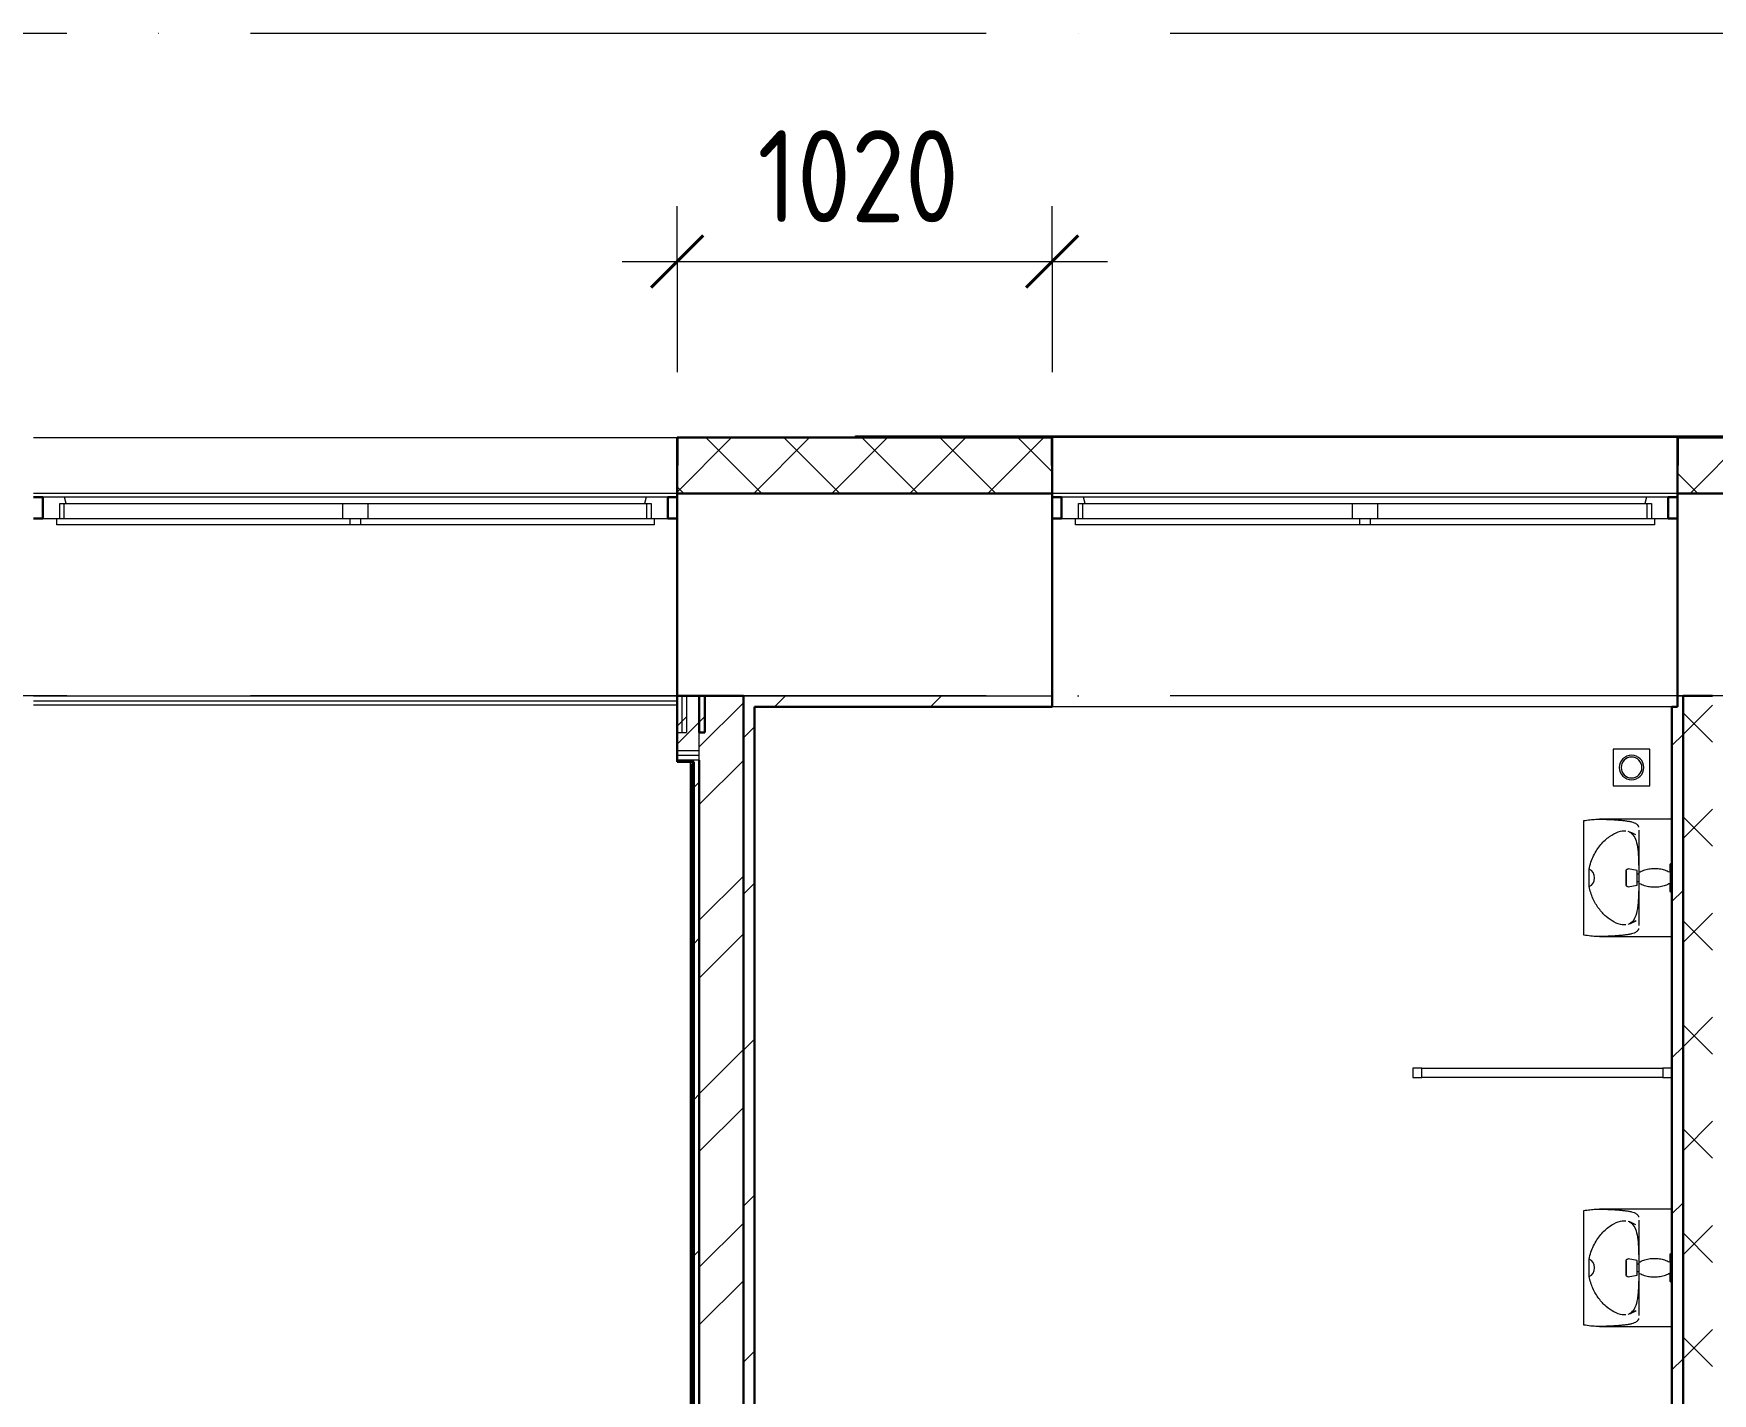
# Model space of a CAD drawing. Header units: millimetres. Extents: x -88595 to 880822, y -1054509 to -148035.
# Drawn here: x 277638 to 282203, y -269948 to -266252 of the extents above; entities that cross this region are included whole.
import ezdxf

# ---------------------------------------------------------------- set-up
doc = ezdxf.new("R2010")
doc.units = ezdxf.units.MM
doc.linetypes.add('ADSK_Линия сетки', pattern=[25, 20, -2.5, 0, -2.5])
for name, color, linetype, lineweight in [('_ Окна', 7, 'Continuous', 30), ('Витраж', 7, 'Continuous', 9), ('Оборудование', 7, 'Continuous', 18), ('Ограждение', 7, 'Continuous', 9), ('Окна', 7, 'Continuous', 9), ('Оси', 7, 'Continuous', 9), ('Размеры', 7, 'Continuous', 9), ('Сантехника', 7, 'Continuous', 18), ('Стены внутренние', 7, 'Continuous', 18), ('Стены наружные', 7, 'Continuous', 18), ('Стены штриховка', 7, 'Continuous', 9)]:
    doc.layers.add(name, color=color, linetype=linetype, lineweight=lineweight)
doc.styles.add('GOST Common_2', font='GOST_Common.ttf', dxfattribs={"width": 0.9, "height": 350})

# ---------------------------------------------------------------- blocks, each defined once
blk = doc.blocks.new('2 этаж')
at = {"layer": '_ Окна'}
for p, q in [((306997.5, 660296.5), (306972.5, 660296.5)), ((306997.5, 660238.5), (306997.5, 660296.5)), ((308722.5, 660296.5), (308697.5, 660296.5)), ((308697.5, 660296.5), (308697.5, 660238.5)), ((309767.5, 660296.5), (309742.5, 660296.5)), ((309767.5, 660238.5), (309767.5, 660296.5)), ((311442.5, 660296.5), (311417.5, 660296.5)), ((311417.5, 660296.5), (311417.5, 660238.5)), ((306972.5, 660238.5), (306997.5, 660238.5)), ((308697.5, 660238.5), (308722.5, 660238.5)), ((309742.5, 660238.5), (309767.5, 660238.5)), ((311417.5, 660238.5), (311442.5, 660238.5))]:
    blk.add_line(p, q, dxfattribs=at)
at = {"layer": '_ Окна', "lineweight": 18}
for p, q in [((307056.9, 660296.5), (306997.5, 660296.5)), ((306997.5, 660296.5), (306997.5, 660238.5)), ((307061.5, 660279.5), (307056.9, 660296.5)), ((308638.1, 660296.5), (308633.5, 660279.5)), ((308697.5, 660296.5), (308638.1, 660296.5)), ((308697.5, 660238.5), (308697.5, 660296.5)), ((309826.9, 660296.5), (309767.5, 660296.5)), ((309767.5, 660296.5), (309767.5, 660238.5)), ((309831.5, 660279.5), (309826.9, 660296.5)), ((311358.1, 660296.5), (311353.5, 660279.5)), ((311417.5, 660296.5), (311358.1, 660296.5)), ((311417.5, 660238.5), (311417.5, 660296.5)), ((306997.5, 660238.5), (307035.5, 660238.5)), ((307043.5, 660238.5), (307043.5, 660279.5)), ((307043.5, 660279.5), (307055.5, 660279.5)), ((308639.5, 660279.5), (308651.5, 660279.5)), ((308651.5, 660279.5), (308651.5, 660238.5)), ((308659.5, 660238.5), (308697.5, 660238.5)), ((309767.5, 660238.5), (309805.5, 660238.5)), ((309813.5, 660238.5), (309813.5, 660279.5)), ((309813.5, 660279.5), (309825.5, 660279.5)), ((311359.5, 660279.5), (311371.5, 660279.5)), ((311371.5, 660279.5), (311371.5, 660238.5)), ((311379.5, 660238.5), (311417.5, 660238.5))]:
    blk.add_line(p, q, dxfattribs=at)
at = {"layer": 'Витраж', "extrusion": (0, 0, -1)}
for p, q in [((310722.5, 658744), (310722.5, 658719)), ((310747.5, 658744), (310722.5, 658744)), ((310747.5, 658719), (310747.5, 658744)), ((310722.5, 658719), (310747.5, 658719))]:
    blk.add_line(p, q, dxfattribs=at)
at = {"layer": 'Витраж'}
for p, q in [((310747.5, 658719), (310747.5, 658744)), ((310747.5, 658744), (311402.5, 658744)), ((311402.5, 658744), (311402.5, 658719)), ((311427.5, 658744), (311402.5, 658744)), ((311402.5, 658744), (311402.5, 658719)), ((311402.5, 658719), (310747.5, 658719)), ((311402.5, 658719), (311427.5, 658719))]:
    blk.add_line(p, q, dxfattribs=at)
at = {"layer": 'Ограждение'}
for p, q in [((306972.5, 659731.5), (308722.5, 659731.5)), ((308757.5, 659576.5), (308757.5, 654291.5))]:
    blk.add_line(p, q, dxfattribs=at)
at = {"layer": 'Окна'}
for p, q in [((308638.1, 660296.5), (307056.9, 660296.5)), ((311358.1, 660296.5), (309826.9, 660296.5)), ((307035.5, 660238.5), (307832.5, 660238.5)), ((307035.5, 660221.5), (307035.5, 660238.5)), ((307055.5, 660279.5), (307812.5, 660279.5)), ((307055.5, 660238.5), (307055.5, 660279.5)), ((307812.5, 660279.5), (307882.5, 660279.5)), ((307812.5, 660279.5), (307812.5, 660238.5)), ((307832.5, 660238.5), (307862.5, 660238.5)), ((307832.5, 660238.5), (307832.5, 660221.5)), ((307862.5, 660238.5), (308659.5, 660238.5)), ((307862.5, 660221.5), (307862.5, 660238.5)), ((307882.5, 660279.5), (308639.5, 660279.5)), ((307882.5, 660238.5), (307882.5, 660279.5)), ((308639.5, 660279.5), (308639.5, 660238.5)), ((308659.5, 660238.5), (308659.5, 660221.5)), ((309805.5, 660238.5), (310577.5, 660238.5)), ((309805.5, 660221.5), (309805.5, 660238.5)), ((309825.5, 660279.5), (310557.5, 660279.5)), ((309825.5, 660238.5), (309825.5, 660279.5)), ((310557.5, 660279.5), (310627.5, 660279.5)), ((310557.5, 660279.5), (310557.5, 660238.5)), ((310577.5, 660238.5), (310607.5, 660238.5)), ((310577.5, 660238.5), (310577.5, 660221.5)), ((310607.5, 660238.5), (311379.5, 660238.5)), ((310607.5, 660221.5), (310607.5, 660238.5)), ((310627.5, 660279.5), (311359.5, 660279.5)), ((310627.5, 660238.5), (310627.5, 660279.5)), ((311359.5, 660279.5), (311359.5, 660238.5)), ((311379.5, 660238.5), (311379.5, 660221.5)), ((307832.5, 660221.5), (307035.5, 660221.5)), ((307862.5, 660221.5), (307832.5, 660221.5)), ((308659.5, 660221.5), (307862.5, 660221.5)), ((310577.5, 660221.5), (309805.5, 660221.5)), ((310607.5, 660221.5), (310577.5, 660221.5)), ((311379.5, 660221.5), (310607.5, 660221.5))]:
    blk.add_line(p, q, dxfattribs=at)
at = {"layer": 'Оси', "linetype": 'ADSK_Линия сетки', "ltscale": 100}
for p, q in [((364564.8, 661556.5), (287587.4, 661556.5)), ((364564.8, 659756.5), (287587.4, 659756.5))]:
    blk.add_line(p, q, dxfattribs=at)
at = {"layer": 'Размеры', "lineweight": 20}
for p, q in [((308722.5, 660937.1), (308722.5, 661087.1)), ((309742.5, 660937.1), (309742.5, 661087.1)), ((308572.5, 660937.1), (309892.5, 660937.1)), ((308722.5, 660937.1), (308722.5, 660636.5)), ((309742.5, 660937.1), (309742.5, 660636.5))]:
    blk.add_line(p, q, dxfattribs=at)
at = {"layer": 'Размеры', "lineweight": 40}
for p, q in [((308722.5, 660937.1), (308793.2, 661007.8)), ((309742.5, 660937.1), (309813.2, 661007.8)), ((308722.5, 660937.1), (308651.8, 660866.4)), ((309742.5, 660937.1), (309671.8, 660866.4))]:
    blk.add_line(p, q, dxfattribs=at)
at = {"layer": 'Сантехника'}
for p, q in [((311267.5, 659611.5), (311267.5, 659511.5)), ((311367.5, 659611.5), (311267.5, 659611.5)), ((311367.5, 659511.5), (311367.5, 659611.5)), ((311267.5, 659511.5), (311367.5, 659511.5)), ((311187.5, 659106), (311187.5, 659417)), ((311427.5, 659421), (311230.4, 659421)), ((311337.3, 659371.5), (311337.3, 659270.2)), ((311202.3, 659261.5), (311202.3, 659285.1)), ((311332.5, 659281.5), (311308.8, 659285.7)), ((311332.5, 659261.5), (311332.5, 659281.5)), ((311337.1, 659285.4), (311337.1, 659270.2)), ((311202.3, 659237.9), (311202.3, 659261.5)), ((311308.8, 659237.3), (311332.5, 659241.5)), ((311337.5, 659271.5), (311332.5, 659271.5)), ((311332.5, 659241.5), (311332.5, 659261.5)), ((311332.5, 659251.5), (311337.5, 659251.5)), ((311337.1, 659252.8), (311337.1, 659237.6)), ((311337.3, 659252.8), (311337.3, 659151.5)), ((311337.5, 659276.5), (311337.5, 659261.5)), ((311337.5, 659261.5), (311337.5, 659246.5)), ((311230.4, 659102.1), (311427.5, 659102.1)), ((311187.5, 658046), (311187.5, 658357)), ((311427.5, 658361), (311230.4, 658361)), ((311337.3, 658311.5), (311337.3, 658210.2)), ((311202.3, 658201.5), (311202.3, 658225.1)), ((311202.3, 658177.9), (311202.3, 658201.5)), ((311332.5, 658221.5), (311308.8, 658225.7)), ((311332.5, 658201.5), (311332.5, 658221.5)), ((311337.5, 658211.5), (311332.5, 658211.5)), ((311332.5, 658181.5), (311332.5, 658201.5)), ((311332.5, 658191.5), (311337.5, 658191.5)), ((311337.1, 658225.4), (311337.1, 658210.2)), ((311337.1, 658192.8), (311337.1, 658177.6)), ((311337.3, 658192.8), (311337.3, 658091.5)), ((311337.5, 658216.5), (311337.5, 658201.5)), ((311337.5, 658201.5), (311337.5, 658186.5)), ((311308.8, 658177.3), (311332.5, 658181.5)), ((311230.4, 658042.1), (311427.5, 658042.1))]:
    blk.add_line(p, q, dxfattribs=at)
at = {"layer": 'Сантехника', "flags": 128}
for points in [[(311328.9, 659378.4), (311323.7, 659381.1), (311318.3, 659383.7), (311312.8, 659386.1), (311308.8, 659387.6)], [(311303, 659280.8), (311303, 659281), (311303, 659281.2), (311303, 659281.4), (311303, 659281.6), (311303.1, 659281.7), (311303.1, 659281.9), (311303.2, 659282.1), (311303.2, 659282.3), (311303.3, 659282.5), (311303.4, 659282.7), (311303.4, 659282.9), (311303.5, 659283.1), (311303.6, 659283.2), (311303.7, 659283.4), (311303.8, 659283.6), (311303.9, 659283.7), (311304.1, 659283.9), (311304.2, 659284.1), (311304.3, 659284.2), (311304.5, 659284.3), (311304.6, 659284.5), (311304.8, 659284.6), (311304.9, 659284.7), (311305.1, 659284.9), (311305.3, 659285), (311305.4, 659285.1), (311305.6, 659285.2), (311305.8, 659285.3), (311306, 659285.3), (311306.1, 659285.4), (311306.3, 659285.5), (311306.5, 659285.5), (311306.7, 659285.6), (311306.9, 659285.6), (311307.1, 659285.7), (311307.3, 659285.7), (311307.5, 659285.7), (311307.7, 659285.8), (311307.9, 659285.8), (311308.1, 659285.8), (311308.3, 659285.7), (311308.5, 659285.7), (311308.7, 659285.7), (311308.8, 659285.7)], [(311303, 659261.5), (311303, 659262.3), (311303, 659263), (311303, 659263.8), (311303, 659264.6), (311303, 659265.3), (311303, 659266.1), (311303, 659266.8), (311303, 659267.6), (311303, 659268.3), (311303, 659269), (311303, 659269.7), (311303, 659270.4), (311303, 659271.1), (311303, 659271.7), (311303, 659272.4), (311303, 659273), (311303, 659273.6), (311303, 659274.2), (311303, 659274.8), (311303, 659275.3), (311303, 659275.8), (311303, 659276.3), (311303, 659276.8), (311303, 659277.3), (311303, 659277.7), (311303, 659278.1), (311303, 659278.5), (311303, 659278.8), (311303, 659279.2), (311303, 659279.4), (311303, 659279.7), (311303, 659279.9), (311303, 659280.2), (311303, 659280.3), (311303, 659280.5), (311303, 659280.6), (311303, 659280.7), (311303, 659280.7), (311303, 659280.8)], [(311303, 659280.8), (311303, 659280.7), (311303, 659280.7), (311303, 659280.6), (311303, 659280.5), (311303, 659280.4), (311303, 659280.2), (311303, 659280), (311303, 659279.8), (311303, 659279.5), (311303, 659279.2), (311303, 659278.9), (311303, 659278.6), (311303, 659278.2), (311303, 659277.8), (311303, 659277.4), (311303, 659276.9), (311303, 659276.5), (311303, 659276), (311303, 659275.5), (311303, 659274.9), (311303, 659274.4), (311303, 659273.8), (311303, 659273.2), (311303, 659272.5), (311303, 659271.9), (311303, 659271.3), (311303, 659270.6), (311303, 659269.9), (311303, 659269.2), (311303, 659268.5), (311303, 659267.8), (311303, 659267), (311303, 659266.3), (311303, 659265.5), (311303, 659264.8), (311303, 659264), (311303, 659263.3), (311303, 659262.5), (311303, 659261.7), (311303, 659261.5)], [(311337.5, 659276.5), (311340.7, 659278.1), (311344, 659279.6), (311347.3, 659281), (311350.7, 659282.3), (311354.1, 659283.4), (311357.6, 659284.3), (311361.1, 659285.2), (311364.6, 659285.8), (311368.2, 659286.4), (311371.7, 659286.8), (311375.3, 659287.1), (311378.9, 659287.2), (311382.5, 659287.1), (311386.1, 659287), (311389.7, 659286.6), (311393.3, 659286.2), (311396.8, 659285.6), (311400.4, 659284.8), (311403.8, 659284), (311407.3, 659282.9), (311410.7, 659281.8), (311414.1, 659280.5), (311417.4, 659279), (311420.6, 659277.5), (311422.5, 659276.5)], [(311422.5, 659296.5), (311422.5, 659296.7), (311422.5, 659296.9), (311422.5, 659297.1), (311422.6, 659297.3), (311422.6, 659297.5), (311422.6, 659297.7), (311422.7, 659297.9), (311422.8, 659298.1), (311422.8, 659298.3), (311422.9, 659298.5), (311423, 659298.6), (311423.1, 659298.8), (311423.2, 659299), (311423.3, 659299.2), (311423.4, 659299.3), (311423.5, 659299.5), (311423.6, 659299.6), (311423.7, 659299.8), (311423.9, 659300), (311424, 659300.1), (311424.2, 659300.2), (311424.3, 659300.4), (311424.5, 659300.5), (311424.6, 659300.6), (311424.8, 659300.7), (311425, 659300.8), (311425.1, 659300.9), (311425.3, 659301), (311425.5, 659301.1), (311425.7, 659301.2), (311425.9, 659301.2), (311426.1, 659301.3), (311426.3, 659301.3), (311426.5, 659301.4), (311426.7, 659301.4), (311426.8, 659301.5), (311427, 659301.5), (311427.2, 659301.5), (311427.4, 659301.5), (311427.5, 659301.5)], [(311422.5, 659276.7), (311422.5, 659277.7), (311422.5, 659278.9), (311422.5, 659280.1), (311422.5, 659281.3), (311422.5, 659282.4), (311422.5, 659283.5), (311422.5, 659284.6), (311422.5, 659285.6), (311422.5, 659286.6), (311422.5, 659287.6), (311422.5, 659288.5), (311422.5, 659289.4), (311422.5, 659290.2), (311422.5, 659291), (311422.5, 659291.7), (311422.5, 659292.4), (311422.5, 659293), (311422.5, 659293.6), (311422.5, 659294.1), (311422.5, 659294.6), (311422.5, 659295), (311422.5, 659295.4), (311422.5, 659295.7), (311422.5, 659296), (311422.5, 659296.2), (311422.5, 659296.4), (311422.5, 659296.5), (311422.5, 659296.5)], [(311422.5, 659296.5), (311422.5, 659296.5), (311422.5, 659296.4), (311422.5, 659296.3), (311422.5, 659296.1), (311422.5, 659295.8), (311422.5, 659295.5), (311422.5, 659295.1), (311422.5, 659294.7), (311422.5, 659294.3), (311422.5, 659293.7), (311422.5, 659293.2), (311422.5, 659292.6), (311422.5, 659291.9), (311422.5, 659291.2), (311422.5, 659290.4), (311422.5, 659289.6), (311422.5, 659288.7), (311422.5, 659287.8), (311422.5, 659286.9), (311422.5, 659285.9), (311422.5, 659284.9), (311422.5, 659283.8), (311422.5, 659282.7), (311422.5, 659281.6), (311422.5, 659280.4), (311422.5, 659279.2), (311422.5, 659278), (311422.5, 659276.8), (311422.5, 659275.5), (311422.5, 659274.2), (311422.5, 659272.9), (311422.5, 659271.5), (311422.5, 659270.2), (311422.5, 659268.8), (311422.5, 659267.5), (311422.5, 659266.1), (311422.5, 659264.7), (311422.5, 659263.3), (311422.5, 659261.9), (311422.5, 659261.5)], [(311303, 659261.5), (311303, 659260.7), (311303, 659260), (311303, 659259.2), (311303, 659258.4), (311303, 659257.7), (311303, 659256.9), (311303, 659256.2), (311303, 659255.5), (311303, 659254.7), (311303, 659254), (311303, 659253.3), (311303, 659252.6), (311303, 659251.9), (311303, 659251.3), (311303, 659250.6), (311303, 659250), (311303, 659249.4), (311303, 659248.8), (311303, 659248.2), (311303, 659247.7), (311303, 659247.2), (311303, 659246.7), (311303, 659246.2), (311303, 659245.7), (311303, 659245.3), (311303, 659244.9), (311303, 659244.5), (311303, 659244.2), (311303, 659243.9), (311303, 659243.6), (311303, 659243.3), (311303, 659243.1), (311303, 659242.9), (311303, 659242.7), (311303, 659242.5), (311303, 659242.4), (311303, 659242.3), (311303, 659242.3), (311303, 659242.3)], [(311303, 659242.3), (311303, 659242.3), (311303, 659242.3), (311303, 659242.4), (311303, 659242.5), (311303, 659242.6), (311303, 659242.8), (311303, 659243), (311303, 659243.2), (311303, 659243.5), (311303, 659243.8), (311303, 659244.1), (311303, 659244.4), (311303, 659244.8), (311303, 659245.2), (311303, 659245.6), (311303, 659246.1), (311303, 659246.5), (311303, 659247), (311303, 659247.6), (311303, 659248.1), (311303, 659248.7), (311303, 659249.2), (311303, 659249.8), (311303, 659250.5), (311303, 659251.1), (311303, 659251.8), (311303, 659252.4), (311303, 659253.1), (311303, 659253.8), (311303, 659254.5), (311303, 659255.3), (311303, 659256), (311303, 659256.7), (311303, 659257.5), (311303, 659258.2), (311303, 659259), (311303, 659259.8), (311303, 659260.5), (311303, 659261.3), (311303, 659261.5)], [(311308.8, 659237.3), (311308.6, 659237.3), (311308.4, 659237.3), (311308.2, 659237.3), (311308, 659237.3), (311307.8, 659237.3), (311307.6, 659237.3), (311307.4, 659237.3), (311307.2, 659237.3), (311307, 659237.3), (311306.8, 659237.4), (311306.6, 659237.4), (311306.5, 659237.5), (311306.3, 659237.6), (311306.1, 659237.6), (311305.9, 659237.7), (311305.7, 659237.8), (311305.5, 659237.9), (311305.4, 659238), (311305.2, 659238.1), (311305, 659238.2), (311304.9, 659238.3), (311304.7, 659238.4), (311304.6, 659238.6), (311304.4, 659238.7), (311304.3, 659238.9), (311304.1, 659239), (311304, 659239.2), (311303.9, 659239.3), (311303.8, 659239.5), (311303.7, 659239.7), (311303.6, 659239.8), (311303.5, 659240), (311303.4, 659240.2), (311303.3, 659240.4), (311303.3, 659240.6), (311303.2, 659240.8), (311303.1, 659240.9), (311303.1, 659241.1), (311303, 659241.3), (311303, 659241.5), (311303, 659241.7), (311303, 659241.9), (311303, 659242.1), (311303, 659242.3)], [(311422.5, 659246.5), (311419.3, 659244.9), (311416, 659243.4), (311412.7, 659242), (311409.3, 659240.7), (311405.9, 659239.6), (311402.4, 659238.7), (311398.9, 659237.9), (311395.4, 659237.2), (311391.8, 659236.6), (311388.3, 659236.2), (311384.7, 659236), (311381.1, 659235.8), (311377.5, 659235.9), (311373.9, 659236), (311370.3, 659236.4), (311366.7, 659236.8), (311363.2, 659237.4), (311359.6, 659238.2), (311356.2, 659239.1), (311352.7, 659240.1), (311349.3, 659241.2), (311345.9, 659242.5), (311342.6, 659244), (311339.4, 659245.5), (311337.5, 659246.5)], [(311422.5, 659261.5), (311422.5, 659260.1), (311422.5, 659258.7), (311422.5, 659257.3), (311422.5, 659255.9), (311422.5, 659254.6), (311422.5, 659253.2), (311422.5, 659251.8), (311422.5, 659250.5), (311422.5, 659249.2), (311422.5, 659247.9), (311422.5, 659246.6), (311422.5, 659245.3), (311422.5, 659244.1), (311422.5, 659242.9), (311422.5, 659241.7), (311422.5, 659240.6), (311422.5, 659239.5), (311422.5, 659238.4), (311422.5, 659237.4), (311422.5, 659236.4), (311422.5, 659235.4), (311422.5, 659234.5), (311422.5, 659233.7), (311422.5, 659232.8), (311422.5, 659232.1), (311422.5, 659231.3), (311422.5, 659230.6), (311422.5, 659230), (311422.5, 659229.4), (311422.5, 659228.9), (311422.5, 659228.4), (311422.5, 659228), (311422.5, 659227.6), (311422.5, 659227.3), (311422.5, 659227), (311422.5, 659226.8), (311422.5, 659226.7), (311422.5, 659226.6), (311422.5, 659226.5)], [(311422.5, 659226.5), (311422.5, 659226.5), (311422.5, 659226.6), (311422.5, 659226.8), (311422.5, 659227), (311422.5, 659227.2), (311422.5, 659227.5), (311422.5, 659227.9), (311422.5, 659228.3), (311422.5, 659228.7), (311422.5, 659229.3), (311422.5, 659229.8), (311422.5, 659230.5), (311422.5, 659231.1), (311422.5, 659231.9), (311422.5, 659232.6), (311422.5, 659233.4), (311422.5, 659234.3), (311422.5, 659235.2), (311422.5, 659236.1), (311422.5, 659237.1), (311422.5, 659238.1), (311422.5, 659239.2), (311422.5, 659240.3), (311422.5, 659241.4), (311422.5, 659242.6), (311422.5, 659243.8), (311422.5, 659245), (311422.5, 659246.3)], [(311427.5, 659221.5), (311427.3, 659221.5), (311427.1, 659221.5), (311426.9, 659221.5), (311426.7, 659221.6), (311426.5, 659221.6), (311426.3, 659221.6), (311426.1, 659221.7), (311425.9, 659221.8), (311425.7, 659221.8), (311425.6, 659221.9), (311425.4, 659222), (311425.2, 659222.1), (311425, 659222.2), (311424.8, 659222.3), (311424.7, 659222.4), (311424.5, 659222.5), (311424.4, 659222.6), (311424.2, 659222.7), (311424.1, 659222.9), (311423.9, 659223), (311423.8, 659223.2), (311423.6, 659223.3), (311423.5, 659223.5), (311423.4, 659223.6), (311423.3, 659223.8), (311423.2, 659224), (311423.1, 659224.1), (311423, 659224.3), (311422.9, 659224.5), (311422.8, 659224.7), (311422.8, 659224.9), (311422.7, 659225.1), (311422.7, 659225.3), (311422.6, 659225.5), (311422.6, 659225.7), (311422.5, 659225.9), (311422.5, 659226.1), (311422.5, 659226.3), (311422.5, 659226.5), (311422.5, 659226.5)], [(311308.8, 659135.4), (311314.4, 659137.6), (311319.9, 659140), (311325.2, 659142.6), (311330.3, 659145.5)], [(311328.9, 658318.4), (311323.7, 658321.1), (311318.3, 658323.7), (311312.8, 658326.1), (311308.8, 658327.6)], [(311422.5, 658236.5), (311422.5, 658236.7), (311422.5, 658236.9), (311422.5, 658237.1), (311422.6, 658237.3), (311422.6, 658237.5), (311422.6, 658237.7), (311422.7, 658237.9), (311422.8, 658238.1), (311422.8, 658238.3), (311422.9, 658238.5), (311423, 658238.6), (311423.1, 658238.8), (311423.2, 658239), (311423.3, 658239.2), (311423.4, 658239.3), (311423.5, 658239.5), (311423.6, 658239.6), (311423.7, 658239.8), (311423.9, 658240), (311424, 658240.1), (311424.2, 658240.2), (311424.3, 658240.4), (311424.5, 658240.5), (311424.6, 658240.6), (311424.8, 658240.7), (311425, 658240.8), (311425.1, 658240.9), (311425.3, 658241), (311425.5, 658241.1), (311425.7, 658241.2), (311425.9, 658241.2), (311426.1, 658241.3), (311426.3, 658241.3), (311426.5, 658241.4), (311426.7, 658241.4), (311426.8, 658241.5), (311427, 658241.5), (311427.2, 658241.5), (311427.4, 658241.5), (311427.5, 658241.5)], [(311422.5, 658216.5), (311422.5, 658217.7), (311422.5, 658218.9), (311422.5, 658220.1), (311422.5, 658221.3), (311422.5, 658222.4), (311422.5, 658223.5), (311422.5, 658224.6), (311422.5, 658225.6), (311422.5, 658226.6), (311422.5, 658227.6), (311422.5, 658228.5), (311422.5, 658229.4), (311422.5, 658230.2), (311422.5, 658231), (311422.5, 658231.7), (311422.5, 658232.4), (311422.5, 658233), (311422.5, 658233.6), (311422.5, 658234.1), (311422.5, 658234.6), (311422.5, 658235), (311422.5, 658235.4), (311422.5, 658235.7), (311422.5, 658236), (311422.5, 658236.2), (311422.5, 658236.4), (311422.5, 658236.5), (311422.5, 658236.5)], [(311422.5, 658236.5), (311422.5, 658236.5), (311422.5, 658236.4), (311422.5, 658236.3), (311422.5, 658236.1), (311422.5, 658235.8), (311422.5, 658235.5), (311422.5, 658235.1), (311422.5, 658234.7), (311422.5, 658234.3), (311422.5, 658233.7), (311422.5, 658233.2), (311422.5, 658232.6), (311422.5, 658231.9), (311422.5, 658231.2), (311422.5, 658230.4), (311422.5, 658229.6), (311422.5, 658228.7), (311422.5, 658227.8), (311422.5, 658226.9), (311422.5, 658225.9), (311422.5, 658224.9), (311422.5, 658223.8), (311422.5, 658222.7), (311422.5, 658221.6), (311422.5, 658220.4), (311422.5, 658219.2), (311422.5, 658218), (311422.5, 658216.8), (311422.5, 658215.5), (311422.5, 658214.2), (311422.5, 658212.9), (311422.5, 658211.5), (311422.5, 658210.2), (311422.5, 658208.8), (311422.5, 658207.5), (311422.5, 658206.1), (311422.5, 658204.7), (311422.5, 658203.3), (311422.5, 658201.9), (311422.5, 658201.5)], [(311303, 658220.8), (311303, 658221), (311303, 658221.2), (311303, 658221.4), (311303, 658221.6), (311303.1, 658221.7), (311303.1, 658221.9), (311303.2, 658222.1), (311303.2, 658222.3), (311303.3, 658222.5), (311303.4, 658222.7), (311303.4, 658222.9), (311303.5, 658223.1), (311303.6, 658223.2), (311303.7, 658223.4), (311303.8, 658223.6), (311303.9, 658223.7), (311304.1, 658223.9), (311304.2, 658224.1), (311304.3, 658224.2), (311304.5, 658224.3), (311304.6, 658224.5), (311304.8, 658224.6), (311304.9, 658224.7), (311305.1, 658224.9), (311305.3, 658225), (311305.4, 658225.1), (311305.6, 658225.2), (311305.8, 658225.3), (311306, 658225.3), (311306.1, 658225.4), (311306.3, 658225.5), (311306.5, 658225.5), (311306.7, 658225.6), (311306.9, 658225.6), (311307.1, 658225.7), (311307.3, 658225.7), (311307.5, 658225.7), (311307.7, 658225.8), (311307.9, 658225.8), (311308.1, 658225.8), (311308.3, 658225.7), (311308.5, 658225.7), (311308.7, 658225.7), (311308.8, 658225.7)], [(311303, 658201.5), (311303, 658202.3), (311303, 658203), (311303, 658203.8), (311303, 658204.6), (311303, 658205.3), (311303, 658206.1), (311303, 658206.8), (311303, 658207.6), (311303, 658208.3), (311303, 658209), (311303, 658209.7), (311303, 658210.4), (311303, 658211.1), (311303, 658211.7), (311303, 658212.4), (311303, 658213), (311303, 658213.6), (311303, 658214.2), (311303, 658214.8), (311303, 658215.3), (311303, 658215.8), (311303, 658216.3), (311303, 658216.8), (311303, 658217.3), (311303, 658217.7), (311303, 658218.1), (311303, 658218.5), (311303, 658218.8), (311303, 658219.2), (311303, 658219.4), (311303, 658219.7), (311303, 658219.9), (311303, 658220.2), (311303, 658220.3), (311303, 658220.5), (311303, 658220.6), (311303, 658220.7), (311303, 658220.7), (311303, 658220.8)], [(311303, 658220.8), (311303, 658220.7), (311303, 658220.7), (311303, 658220.6), (311303, 658220.5), (311303, 658220.4), (311303, 658220.2), (311303, 658220), (311303, 658219.8), (311303, 658219.5), (311303, 658219.2), (311303, 658218.9), (311303, 658218.6), (311303, 658218.2), (311303, 658217.8), (311303, 658217.4), (311303, 658216.9), (311303, 658216.5), (311303, 658216), (311303, 658215.5), (311303, 658214.9), (311303, 658214.4), (311303, 658213.8), (311303, 658213.2), (311303, 658212.5), (311303, 658211.9), (311303, 658211.3), (311303, 658210.6), (311303, 658209.9), (311303, 658209.2), (311303, 658208.5), (311303, 658207.8), (311303, 658207), (311303, 658206.3), (311303, 658205.5), (311303, 658204.8), (311303, 658204), (311303, 658203.3), (311303, 658202.5), (311303, 658201.7), (311303, 658201.5)], [(311303, 658201.5), (311303, 658200.7), (311303, 658200), (311303, 658199.2), (311303, 658198.4), (311303, 658197.7), (311303, 658196.9), (311303, 658196.2), (311303, 658195.5), (311303, 658194.7), (311303, 658194), (311303, 658193.3), (311303, 658192.6), (311303, 658191.9), (311303, 658191.3), (311303, 658190.6), (311303, 658190), (311303, 658189.4), (311303, 658188.8), (311303, 658188.2), (311303, 658187.7), (311303, 658187.2), (311303, 658186.7), (311303, 658186.2), (311303, 658185.7), (311303, 658185.3), (311303, 658184.9), (311303, 658184.5), (311303, 658184.2), (311303, 658183.9), (311303, 658183.6), (311303, 658183.3), (311303, 658183.1), (311303, 658182.9), (311303, 658182.7), (311303, 658182.5), (311303, 658182.4), (311303, 658182.3), (311303, 658182.3), (311303, 658182.3)], [(311303, 658182.3), (311303, 658182.3), (311303, 658182.3), (311303, 658182.4), (311303, 658182.5), (311303, 658182.6), (311303, 658182.8), (311303, 658183), (311303, 658183.2), (311303, 658183.5), (311303, 658183.8), (311303, 658184.1), (311303, 658184.4), (311303, 658184.8), (311303, 658185.2), (311303, 658185.6), (311303, 658186.1), (311303, 658186.5), (311303, 658187), (311303, 658187.6), (311303, 658188.1), (311303, 658188.7), (311303, 658189.2), (311303, 658189.8), (311303, 658190.5), (311303, 658191.1), (311303, 658191.8), (311303, 658192.4), (311303, 658193.1), (311303, 658193.8), (311303, 658194.5), (311303, 658195.3), (311303, 658196), (311303, 658196.7), (311303, 658197.5), (311303, 658198.2), (311303, 658199), (311303, 658199.8), (311303, 658200.5), (311303, 658201.3), (311303, 658201.5)], [(311308.8, 658177.3), (311308.6, 658177.3), (311308.4, 658177.3), (311308.2, 658177.3), (311308, 658177.3), (311307.8, 658177.3), (311307.6, 658177.3), (311307.4, 658177.3), (311307.2, 658177.3), (311307, 658177.3), (311306.8, 658177.4), (311306.6, 658177.4), (311306.5, 658177.5), (311306.3, 658177.6), (311306.1, 658177.6), (311305.9, 658177.7), (311305.7, 658177.8), (311305.5, 658177.9), (311305.4, 658178), (311305.2, 658178.1), (311305, 658178.2), (311304.9, 658178.3), (311304.7, 658178.4), (311304.6, 658178.6), (311304.4, 658178.7), (311304.3, 658178.9), (311304.1, 658179), (311304, 658179.2), (311303.9, 658179.3), (311303.8, 658179.5), (311303.7, 658179.7), (311303.6, 658179.8), (311303.5, 658180), (311303.4, 658180.2), (311303.3, 658180.4), (311303.3, 658180.6), (311303.2, 658180.8), (311303.1, 658180.9), (311303.1, 658181.1), (311303, 658181.3), (311303, 658181.5), (311303, 658181.7), (311303, 658181.9), (311303, 658182.1), (311303, 658182.3)], [(311337.5, 658216.5), (311340.7, 658218.1), (311344, 658219.6), (311347.3, 658221), (311350.7, 658222.3), (311354.1, 658223.4), (311357.6, 658224.3), (311361.1, 658225.2), (311364.6, 658225.8), (311368.2, 658226.4), (311371.7, 658226.8), (311375.3, 658227.1), (311378.9, 658227.2), (311382.5, 658227.1), (311386.1, 658227), (311389.7, 658226.6), (311393.3, 658226.2), (311396.8, 658225.6), (311400.4, 658224.8), (311403.8, 658224), (311407.3, 658222.9), (311410.7, 658221.8), (311414.1, 658220.5), (311417.4, 658219), (311420.6, 658217.5), (311422.5, 658216.5)], [(311422.5, 658186.5), (311419.3, 658184.9), (311416, 658183.4), (311412.7, 658182), (311409.3, 658180.7), (311405.9, 658179.6), (311402.4, 658178.7), (311398.9, 658177.9), (311395.4, 658177.2), (311391.8, 658176.6), (311388.3, 658176.2), (311384.7, 658176), (311381.1, 658175.8), (311377.5, 658175.9), (311373.9, 658176), (311370.3, 658176.4), (311366.7, 658176.8), (311363.2, 658177.4), (311359.6, 658178.2), (311356.2, 658179.1), (311352.7, 658180.1), (311349.3, 658181.2), (311345.9, 658182.5), (311342.6, 658184), (311339.4, 658185.5), (311337.5, 658186.5)], [(311422.5, 658201.5), (311422.5, 658200.1), (311422.5, 658198.7), (311422.5, 658197.3), (311422.5, 658195.9), (311422.5, 658194.6), (311422.5, 658193.2), (311422.5, 658191.8), (311422.5, 658190.5), (311422.5, 658189.2), (311422.5, 658187.9), (311422.5, 658186.6), (311422.5, 658185.3), (311422.5, 658184.1), (311422.5, 658182.9), (311422.5, 658181.7), (311422.5, 658180.6), (311422.5, 658179.5), (311422.5, 658178.4), (311422.5, 658177.4), (311422.5, 658176.4), (311422.5, 658175.4), (311422.5, 658174.5), (311422.5, 658173.7), (311422.5, 658172.8), (311422.5, 658172.1), (311422.5, 658171.3), (311422.5, 658170.6), (311422.5, 658170), (311422.5, 658169.4), (311422.5, 658168.9), (311422.5, 658168.4), (311422.5, 658168), (311422.5, 658167.6), (311422.5, 658167.3), (311422.5, 658167), (311422.5, 658166.8), (311422.5, 658166.7), (311422.5, 658166.6), (311422.5, 658166.5)], [(311422.5, 658166.5), (311422.5, 658166.5), (311422.5, 658166.6), (311422.5, 658166.8), (311422.5, 658167), (311422.5, 658167.2), (311422.5, 658167.5), (311422.5, 658167.9), (311422.5, 658168.3), (311422.5, 658168.7), (311422.5, 658169.3), (311422.5, 658169.8), (311422.5, 658170.5), (311422.5, 658171.1), (311422.5, 658171.9), (311422.5, 658172.6), (311422.5, 658173.4), (311422.5, 658174.3), (311422.5, 658175.2), (311422.5, 658176.1), (311422.5, 658177.1), (311422.5, 658178.1), (311422.5, 658179.2), (311422.5, 658180.3), (311422.5, 658181.4), (311422.5, 658182.6), (311422.5, 658183.8), (311422.5, 658185), (311422.5, 658186.3)], [(311427.5, 658161.5), (311427.3, 658161.5), (311427.1, 658161.5), (311426.9, 658161.5), (311426.7, 658161.6), (311426.5, 658161.6), (311426.3, 658161.6), (311426.1, 658161.7), (311425.9, 658161.8), (311425.7, 658161.8), (311425.6, 658161.9), (311425.4, 658162), (311425.2, 658162.1), (311425, 658162.2), (311424.8, 658162.3), (311424.7, 658162.4), (311424.5, 658162.5), (311424.4, 658162.6), (311424.2, 658162.7), (311424.1, 658162.9), (311423.9, 658163), (311423.8, 658163.2), (311423.6, 658163.3), (311423.5, 658163.5), (311423.4, 658163.6), (311423.3, 658163.8), (311423.2, 658164), (311423.1, 658164.1), (311423, 658164.3), (311422.9, 658164.5), (311422.8, 658164.7), (311422.8, 658164.9), (311422.7, 658165.1), (311422.7, 658165.3), (311422.6, 658165.5), (311422.6, 658165.7), (311422.5, 658165.9), (311422.5, 658166.1), (311422.5, 658166.3), (311422.5, 658166.5), (311422.5, 658166.5)], [(311308.8, 658075.4), (311314.4, 658077.6), (311319.9, 658080), (311325.2, 658082.6), (311330.3, 658085.5)]]:
    blk.add_lwpolyline(points, dxfattribs=at)
at = {"layer": 'Сантехника'}
for radius, start, end in [(33.3, 0, 180), (33.3, 180, 0), (28.3, 0, 180), (28.3, 180, 0)]:
    blk.add_arc((311317.5, 659561.5), radius, start, end, dxfattribs=at)
for centre, major_axis, start_param, end_param in [((311195.2, 659261.5), (0, 25), 4.712389, 5.943447), ((311195.2, 659261.5), (0, -25), 0.339739, 1.570796), ((311195.2, 658201.5), (0, 25), 4.712389, 5.943447), ((311195.2, 658201.5), (0, -25), 0.339739, 1.570796)]:
    blk.add_ellipse(centre, major_axis=major_axis, ratio=0.859293, start_param=start_param, end_param=end_param, dxfattribs=at)
for points, knots in [([(311187.5, 659417), (311193.2, 659418.1), (311204.3, 659419.7), (311217.7, 659420.7), (311227.9, 659421), (311235.4, 659420.9), (311242.8, 659420.8), (311249.9, 659420.5), (311256.9, 659420.2), (311265.8, 659419.8), (311276.3, 659419.2), (311287.8, 659418.3), (311298.7, 659417.1), (311308.8, 659415.7), (311317.8, 659413.9), (311325.1, 659411.5), (311329.9, 659409), (311332.4, 659406.8), (311333.7, 659405.5), (311334.5, 659404.3), (311335.2, 659403.2), (311335.9, 659402.1), (311336.3, 659401), (311336.6, 659400.2), (311336.7, 659399.7), (311336.8, 659399.4), (311336.8, 659399.3)], [-1, -1, -1, -1, -0.9416667, -0.8833333, -0.8541667, -0.825, -0.7958333, -0.7666667, -0.7375, -0.7083333, -0.65, -0.5916667, -0.5333333, -0.4666667, -0.4, -0.3333333, -0.2666667, -0.2333333, -0.2166667, -0.2, -0.1833333, -0.1666667, -0.15, -0.1416667, -0.1375, -0.1333333, -0.1333333, -0.1333333, -0.1333333]), ([(311202.3, 659285.1), (311203.5, 659291.5), (311206.7, 659304), (311214, 659321.7), (311223.1, 659337.8), (311237.4, 659356.9), (311257.6, 659375.4), (311282, 659388.2), (311296.2, 659390), (311302.4, 659389.1)], [0, 0, 0, 0, 0.0526316, 0.1052632, 0.1578947, 0.2105263, 0.3157895, 0.4210526, 0.5263158, 0.5263158, 0.5263158, 0.5263158]), ([(311311.2, 659386.6), (311313.9, 659385.3), (311320.6, 659380.7), (311328.7, 659367.9), (311334.1, 659346.1), (311336.1, 659322.9), (311336.8, 659302), (311337, 659291), (311337.1, 659285.4)], [0.5789474, 0.5789474, 0.5789474, 0.5789474, 0.6315789, 0.7236842, 0.8157895, 0.9078947, 0.9539474, 1, 1, 1, 1]), ([(311337.5, 659390.8), (311337.5, 659390.6), (311337.5, 659390.4), (311337.5, 659389.8), (311337.5, 659388.7), (311337.5, 659387), (311337.4, 659384.9), (311337.4, 659381.8), (311337.4, 659377.5), (311337.3, 659373.6), (311337.3, 659371.5)], [-0.06666667, -0.06666667, -0.06666667, -0.06666667, -0.06458333, -0.0625, -0.05833333, -0.05, -0.04166667, -0.03333333, -0.01666667, 0, 0, 0, 0]), ([(311302.4, 659133.9), (311299.3, 659133.5), (311289.3, 659133.5), (311270.9, 659139.6), (311248.3, 659155.2), (311227.9, 659177.1), (311214, 659200.4), (311206.1, 659221.3), (311203.4, 659232.3), (311202.3, 659237.9)], [0.4736842, 0.4736842, 0.4736842, 0.4736842, 0.5263158, 0.6315789, 0.7236842, 0.8157895, 0.9078947, 0.9539474, 1, 1, 1, 1]), ([(311337.1, 659237.6), (311337, 659231.2), (311336.8, 659218.7), (311336.1, 659201), (311334.7, 659185), (311331.8, 659166), (311325.4, 659147.4), (311316.6, 659139), (311311.2, 659136.4)], [0, 0, 0, 0, 0.0526316, 0.1052632, 0.1578947, 0.2105263, 0.3157895, 0.4210526, 0.4210526, 0.4210526, 0.4210526]), ([(311337.3, 659151.5), (311337.3, 659148.4), (311337.4, 659144.2), (311337.4, 659139.3), (311337.5, 659136), (311337.5, 659133.8), (311337.5, 659132.6), (311337.5, 659132.2), (311337.5, 659132.1)], [-1, -1, -1, -1, -0.975, -0.9625, -0.95, -0.9375, -0.934375, -0.9328125, -0.9328125, -0.9328125, -0.9328125]), ([(311336.8, 659123.8), (311336.8, 659123.7), (311336.8, 659123.6), (311336.6, 659123), (311336.4, 659122.2), (311336, 659121.2), (311335.6, 659120.3), (311335.1, 659119.5), (311334.4, 659118.6), (311333.7, 659117.6), (311332.4, 659116.2), (311329.9, 659114), (311325.1, 659111.5), (311317.8, 659109.1), (311308.8, 659107.3), (311298.3, 659105.8), (311286.2, 659104.6), (311272.8, 659103.6), (311258, 659102.8), (311244.5, 659102.3), (311233.3, 659102), (311221.8, 659102.1), (311206.7, 659103), (311194, 659104.8), (311187.5, 659106)], [-0.8666667, -0.8666667, -0.8666667, -0.8666667, -0.865625, -0.8625, -0.85, -0.8375, -0.825, -0.8125, -0.8, -0.7833333, -0.7666667, -0.7333333, -0.6666667, -0.6, -0.5333333, -0.4666667, -0.4, -0.3333333, -0.2666667, -0.2, -0.1666667, -0.1333333, -0.0666667, 0, 0, 0, 0]), ([(311187.5, 658357), (311193.2, 658358.1), (311204.3, 658359.7), (311217.7, 658360.7), (311227.9, 658361), (311235.4, 658360.9), (311242.8, 658360.8), (311249.9, 658360.5), (311256.9, 658360.2), (311265.8, 658359.8), (311276.3, 658359.2), (311287.8, 658358.3), (311298.7, 658357.1), (311308.8, 658355.7), (311317.8, 658353.9), (311325.1, 658351.5), (311329.9, 658349), (311332.4, 658346.8), (311333.7, 658345.5), (311334.5, 658344.3), (311335.2, 658343.2), (311335.9, 658342.1), (311336.3, 658341), (311336.6, 658340.2), (311336.7, 658339.7), (311336.8, 658339.4), (311336.8, 658339.3)], [-1, -1, -1, -1, -0.9416667, -0.8833333, -0.8541667, -0.825, -0.7958333, -0.7666667, -0.7375, -0.7083333, -0.65, -0.5916667, -0.5333333, -0.4666667, -0.4, -0.3333333, -0.2666667, -0.2333333, -0.2166667, -0.2, -0.1833333, -0.1666667, -0.15, -0.1416667, -0.1375, -0.1333333, -0.1333333, -0.1333333, -0.1333333]), ([(311202.3, 658225.1), (311203.5, 658231.5), (311206.7, 658244), (311214, 658261.7), (311223.1, 658277.8), (311237.4, 658296.9), (311257.6, 658315.4), (311282, 658328.2), (311296.2, 658330), (311302.4, 658329.1)], [0, 0, 0, 0, 0.0526316, 0.1052632, 0.1578947, 0.2105263, 0.3157895, 0.4210526, 0.5263158, 0.5263158, 0.5263158, 0.5263158]), ([(311311.2, 658326.6), (311313.9, 658325.3), (311320.6, 658320.7), (311328.7, 658307.9), (311334.1, 658286.1), (311336.1, 658262.9), (311336.8, 658242), (311337, 658231), (311337.1, 658225.4)], [0.5789474, 0.5789474, 0.5789474, 0.5789474, 0.6315789, 0.7236842, 0.8157895, 0.9078947, 0.9539474, 1, 1, 1, 1]), ([(311337.5, 658330.8), (311337.5, 658330.6), (311337.5, 658330.4), (311337.5, 658329.8), (311337.5, 658328.7), (311337.5, 658327), (311337.4, 658324.9), (311337.4, 658321.8), (311337.4, 658317.5), (311337.3, 658313.6), (311337.3, 658311.5)], [-0.06666667, -0.06666667, -0.06666667, -0.06666667, -0.06458333, -0.0625, -0.05833333, -0.05, -0.04166667, -0.03333333, -0.01666667, 0, 0, 0, 0]), ([(311302.4, 658073.9), (311299.3, 658073.5), (311289.3, 658073.5), (311270.9, 658079.6), (311248.3, 658095.2), (311227.9, 658117.1), (311214, 658140.4), (311206.1, 658161.3), (311203.4, 658172.3), (311202.3, 658177.9)], [0.4736842, 0.4736842, 0.4736842, 0.4736842, 0.5263158, 0.6315789, 0.7236842, 0.8157895, 0.9078947, 0.9539474, 1, 1, 1, 1]), ([(311337.1, 658177.6), (311337, 658171.2), (311336.8, 658158.7), (311336.1, 658141), (311334.7, 658125), (311331.8, 658106), (311325.4, 658087.4), (311316.6, 658079), (311311.2, 658076.4)], [0, 0, 0, 0, 0.0526316, 0.1052632, 0.1578947, 0.2105263, 0.3157895, 0.4210526, 0.4210526, 0.4210526, 0.4210526]), ([(311337.3, 658091.5), (311337.3, 658088.4), (311337.4, 658084.2), (311337.4, 658079.3), (311337.5, 658076), (311337.5, 658073.8), (311337.5, 658072.6), (311337.5, 658072.2), (311337.5, 658072.1)], [-1, -1, -1, -1, -0.975, -0.9625, -0.95, -0.9375, -0.934375, -0.9328125, -0.9328125, -0.9328125, -0.9328125]), ([(311336.8, 658063.8), (311336.8, 658063.7), (311336.8, 658063.6), (311336.6, 658063), (311336.4, 658062.2), (311336, 658061.2), (311335.6, 658060.3), (311335.1, 658059.5), (311334.4, 658058.6), (311333.7, 658057.6), (311332.4, 658056.2), (311329.9, 658054), (311325.1, 658051.5), (311317.8, 658049.1), (311308.8, 658047.3), (311298.3, 658045.8), (311286.2, 658044.6), (311272.8, 658043.6), (311258, 658042.8), (311244.5, 658042.3), (311233.3, 658042), (311221.8, 658042.1), (311206.7, 658043), (311194, 658044.8), (311187.5, 658046)], [-0.8666667, -0.8666667, -0.8666667, -0.8666667, -0.865625, -0.8625, -0.85, -0.8375, -0.825, -0.8125, -0.8, -0.7833333, -0.7666667, -0.7333333, -0.6666667, -0.6, -0.5333333, -0.4666667, -0.4, -0.3333333, -0.2666667, -0.2, -0.1666667, -0.1333333, -0.0666667, 0, 0, 0, 0])]:
    blk.add_open_spline(points, degree=3, knots=knots, dxfattribs=at)
at = {"layer": 'Стены внутренние'}
for p, q in [((306972.5, 660458.5), (308722.5, 660458.5)), ((308722.5, 660306.5), (306972.5, 660306.5)), ((311442.5, 660306.5), (309742.5, 660306.5)), ((308902.5, 659756.5), (309742.5, 659756.5)), ((311442.5, 659756.5), (311457.5, 659756.5))]:
    blk.add_line(p, q, dxfattribs=at)
at = {"layer": 'Стены внутренние', "lineweight": 30}
for p, q in [((309742.5, 660458.5), (308722.5, 660458.5)), ((308722.5, 660458.5), (308722.5, 660306.5)), ((309742.5, 660306.5), (309742.5, 660458.5)), ((312562.5, 660458.5), (311442.5, 660458.5)), ((311442.5, 660458.5), (311442.5, 660306.5)), ((309742.5, 660306.5), (308722.5, 660306.5)), ((308722.5, 660306.5), (308722.5, 659756.5)), ((308722.5, 660306.5), (309742.5, 660306.5)), ((309742.5, 659756.5), (309742.5, 660306.5)), ((312562.5, 660306.5), (311442.5, 660306.5)), ((311442.5, 660306.5), (311442.5, 659756.5)), ((311442.5, 660306.5), (312562.5, 660306.5))]:
    blk.add_line(p, q, dxfattribs=at)
at = {"layer": 'Стены внутренние', "linetype": 'Continuous', "lineweight": 9}
for p, q in [((308722.5, 660310.2), (308868.8, 660456.5)), ((308952.3, 660306.5), (308802.3, 660456.5)), ((308896, 660456.5), (308894.8, 660458.5)), ((308930.9, 660306.5), (309080.9, 660456.5)), ((309164.4, 660306.5), (309014.4, 660456.5)), ((309143, 660306.5), (309293, 660456.5)), ((309376.6, 660306.5), (309226.6, 660456.5)), ((309355.2, 660306.5), (309505.2, 660456.5)), ((309588.7, 660306.5), (309438.7, 660456.5)), ((309567.3, 660306.5), (309717.3, 660456.5)), ((309742.5, 660364.8), (309650.8, 660456.5)), ((311476.5, 660306.5), (311626.5, 660456.5)), ((311497.9, 660306.5), (311442.5, 660361.9)), ((308740.2, 660306.5), (308722.5, 660324.2))]:
    blk.add_line(p, q, dxfattribs=at)
at = {"layer": 'Стены наружные'}
for p, q in [((309207.5, 660463.5), (314190.5, 660463.5)), ((309207.5, 660458.5), (309207.5, 660463.5)), ((309232.5, 660458.5), (309232.5, 660463.5)), ((309742.6, 660458.5), (309742.6, 660463.5)), ((311442.5, 660458.5), (309742.6, 660458.5)), ((311442.5, 660458.5), (311442.5, 660463.5)), ((306972.5, 659756.5), (308722.5, 659756.5)), ((308722.5, 659741.5), (306972.5, 659741.5)), ((311427.5, 659726.5), (309742.5, 659726.5))]:
    blk.add_line(p, q, dxfattribs=at)
at = {"layer": 'Стены наружные', "lineweight": 30}
for p, q in [((308902.5, 659756.5), (308722.5, 659756.5)), ((308722.5, 659756.5), (308722.5, 659576.5)), ((308782.5, 659756.5), (308782.5, 659656.5)), ((308797.5, 659656.5), (308797.5, 659756.5)), ((308902.5, 659756.5), (308902.5, 653481.5)), ((309742.5, 659726.5), (309742.5, 659756.5)), ((311442.5, 659756.5), (311442.5, 659726.5)), ((311457.5, 659756.5), (311457.5, 655826.5)), ((311537.5, 659756.5), (311457.5, 659756.5)), ((308932.5, 659726.5), (309742.5, 659726.5)), ((308932.5, 653511.5), (308932.5, 659726.5)), ((311427.5, 659726.5), (311427.5, 655856.5)), ((311442.5, 659726.5), (311427.5, 659726.5)), ((308782.5, 659656.5), (308797.5, 659656.5)), ((308722.5, 659576.5), (308767.5, 659576.5)), ((308762.5, 659571.5), (308762.5, 654021.5)), ((308767.5, 659571.5), (308762.5, 659571.5)), ((308767.5, 654021.5), (308767.5, 659576.5)), ((308782.5, 659581.5), (308782.5, 653361.5))]:
    blk.add_line(p, q, dxfattribs=at)
at = {"layer": 'Стены наружные', "linetype": 'Continuous', "lineweight": 9}
for p, q in [((308782.5, 659617.7), (308902.5, 659737.7)), ((308987.3, 659726.5), (309017.3, 659756.5)), ((309411.6, 659726.5), (309441.6, 659756.5)), ((308735, 659686.3), (308747.5, 659698.8)), ((308754, 659656.5), (308797.5, 659700.1)), ((311457.5, 659651.1), (311537.5, 659731.1)), ((311537.5, 659630.5), (311457.5, 659710.5)), ((308722.5, 659673.8), (308735, 659686.3)), ((308722.5, 659625.1), (308754, 659656.5)), ((308902.5, 659641.7), (308932.5, 659671.7)), ((311427.5, 659621.1), (311457.5, 659651.1)), ((308782.5, 659460.5), (308902.5, 659580.5)), ((308762.5, 659501.7), (308767.5, 659506.7)), ((308767.5, 659506.7), (308782.5, 659521.7)), ((308762.5, 659431), (308767.5, 659436)), ((311457.5, 659368.3), (311537.5, 659448.3)), ((311537.5, 659347.6), (311457.5, 659427.6)), ((308762.5, 659360.3), (308767.5, 659365.3)), ((308762.5, 659289.6), (308767.5, 659294.6)), ((308782.5, 659146.2), (308902.5, 659266.2)), ((308902.5, 659217.4), (308932.5, 659247.4)), ((308762.5, 659218.9), (308767.5, 659223.9)), ((311427.5, 659196.9), (311457.5, 659226.9)), ((308762.5, 659148.2), (308767.5, 659153.2)), ((311457.5, 659085.4), (311537.5, 659165.4)), ((311537.5, 659064.8), (311457.5, 659144.8)), ((308767.5, 659082.4), (308782.5, 659097.4)), ((308782.5, 658989.1), (308902.5, 659109.1)), ((308762.5, 659077.4), (308767.5, 659082.4)), ((308762.5, 659006.7), (308767.5, 659011.7)), ((308762.5, 658936), (308767.5, 658941)), ((308762.5, 658865.3), (308767.5, 658870.3)), ((311457.5, 658802.6), (311537.5, 658882.6)), ((308902.5, 658793.2), (308932.5, 658823.2)), ((311537.5, 658782), (311457.5, 658862)), ((308762.5, 658794.6), (308767.5, 658799.6)), ((308782.5, 658674.8), (308902.5, 658794.8)), ((311427.5, 658772.6), (311457.5, 658802.6)), ((308762.5, 658723.9), (308767.5, 658728.9)), ((308762.5, 658653.2), (308767.5, 658658.2)), ((308767.5, 658658.2), (308782.5, 658673.2)), ((308782.5, 658517.6), (308902.5, 658637.6)), ((311457.5, 658519.8), (311537.5, 658599.8)), ((308762.5, 658582.5), (308767.5, 658587.5)), ((311537.5, 658499.1), (311457.5, 658579.1)), ((308762.5, 658511.8), (308767.5, 658516.8)), ((308762.5, 658441), (308767.5, 658446)), ((308762.5, 658370.3), (308767.5, 658375.3)), ((308902.5, 658368.9), (308932.5, 658398.9)), ((311427.5, 658348.3), (311457.5, 658378.3)), ((308782.5, 658203.3), (308902.5, 658323.3)), ((308762.5, 658299.6), (308767.5, 658304.6)), ((311457.5, 658236.9), (311537.5, 658316.9)), ((311537.5, 658216.3), (311457.5, 658296.3)), ((308762.5, 658228.9), (308767.5, 658233.9)), ((308767.5, 658233.9), (308782.5, 658248.9)), ((308762.5, 658158.2), (308767.5, 658163.2)), ((308782.5, 658046.2), (308902.5, 658166.2)), ((308762.5, 658087.5), (308767.5, 658092.5)), ((308762.5, 658016.8), (308767.5, 658021.8)), ((311457.5, 657954.1), (311537.5, 658034.1)), ((311537.5, 657933.4), (311457.5, 658013.4)), ((308902.5, 657944.7), (308932.5, 657974.7)), ((311427.5, 657924.1), (311457.5, 657954.1)), ((308762.5, 657946.1), (308767.5, 657951.1)), ((308762.5, 657875.4), (308767.5, 657880.4))]:
    blk.add_line(p, q, dxfattribs=at)
at = {"layer": 'Стены штриховка'}
for p, q in [((309740.5, 660456.5), (308724.5, 660456.5)), ((308724.5, 660456.5), (308724.5, 660382.5)), ((309740.5, 660382.5), (309740.5, 660456.5)), ((312560.5, 660456.5), (311444.5, 660456.5)), ((311444.5, 660456.5), (311444.5, 660382.5)), ((308722.5, 660382.5), (308724.5, 660382.5)), ((309740.5, 660382.5), (309742.5, 660382.5)), ((311442.5, 660382.5), (311444.5, 660382.5)), ((308735, 659756.5), (308735, 659656.5)), ((308747.5, 659756.5), (308747.5, 659656.5)), ((308722.5, 659656.5), (308747.5, 659656.5)), ((308782.5, 659581.5), (308782.5, 659656.5)), ((308782.5, 659606.5), (308722.5, 659606.5)), ((308782.5, 659594), (308722.5, 659594)), ((308782.5, 659581.5), (308722.5, 659581.5))]:
    blk.add_line(p, q, dxfattribs=at)
at = {"layer": 'Размеры', "lineweight": 20, "insert": (308940.6, 661293.8), "char_height": 250, "width": 700.591, "attachment_point": 1, "line_spacing_factor": 1.022761, "style": 'GOST Common_2'}
blk.add_mtext('1020', dxfattribs=at)

msp = doc.modelspace()

# ---------------------------------------------------------------- block references
at = {"layer": 'Оборудование', "color": 5, "true_color": 0x0000ff}
msp.add_blockref('2 этаж', (-29334.2, -927808.4), dxfattribs=at)

doc.saveas('drawing.dxf')
